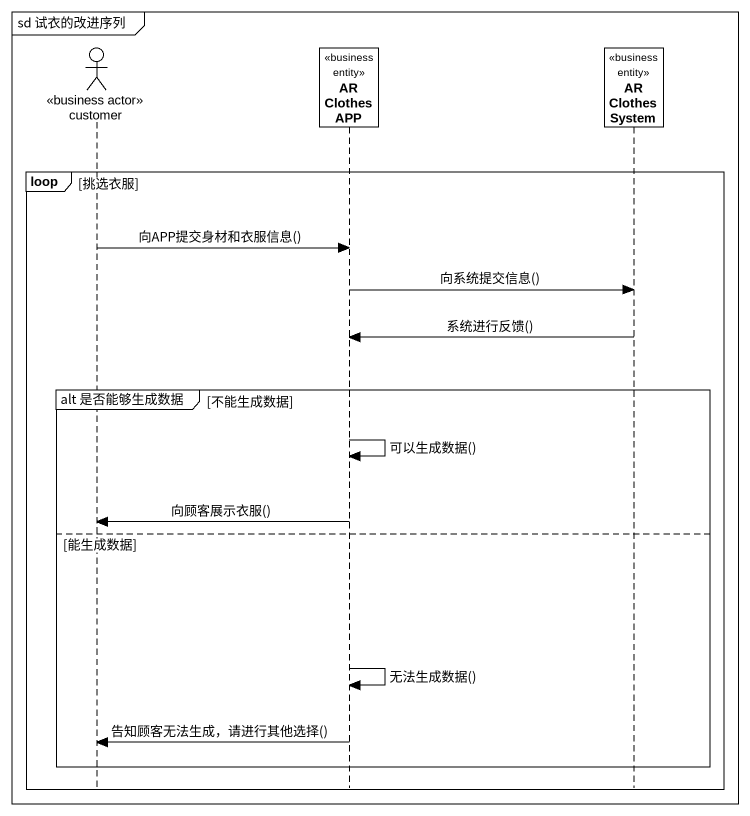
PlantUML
@startuml
mainframe sd 试衣的改进序列
hide footbox
actor customer <<business actor>>
participant "AR Clothes APP" as AR_Clothes_APP <<business entity>>
participant "AR Clothes System" as AR_Clothes_System <<business entity>>

loop 挑选衣服
  customer -> AR_Clothes_APP : 向APP提交身材和衣服信息()
  AR_Clothes_APP -> AR_Clothes_System : 向系统提交信息()
  AR_Clothes_System -> AR_Clothes_APP : 系统进行反馈()
  group alt 是否能够生成数据 [不能生成数据]
    AR_Clothes_APP -> AR_Clothes_APP : 可以生成数据()
    AR_Clothes_APP -> customer : 向顾客展示衣服()
  else 能生成数据
    AR_Clothes_APP -> AR_Clothes_APP : 无法生成数据()
    AR_Clothes_APP -> customer : 告知顾客无法生成，请进行其他选择()
  end
end
@enduml
